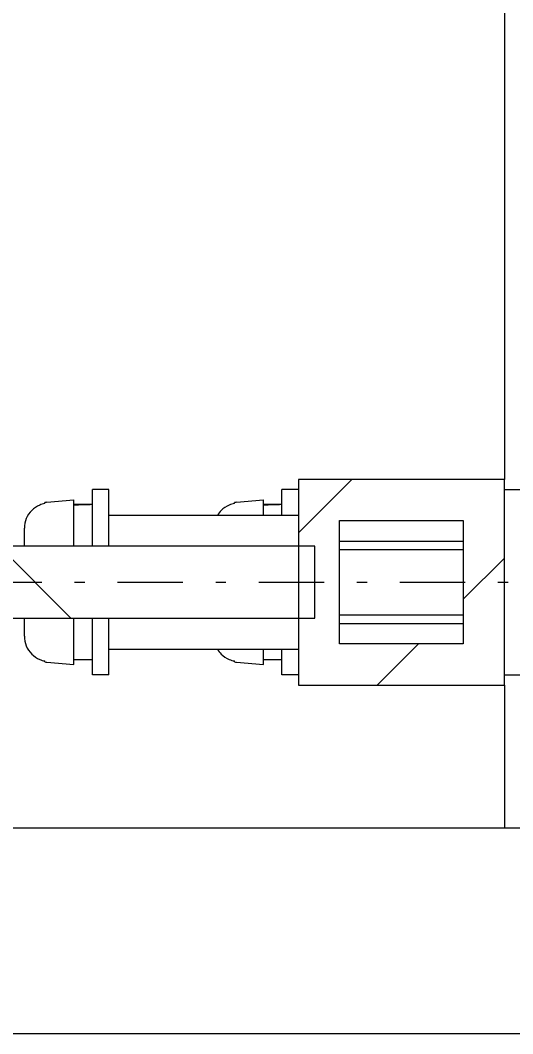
# Model space of a CAD drawing. Header units: millimetres. Extents: x 651 to 8859, y -354 to 894.
# Drawn here: x 2399.42 to 2404.2, y 89.32 to 99.17 of the extents above; entities that cross this region are included whole.
import ezdxf
from ezdxf import colors
from ezdxf.entities.mleader import LeaderData, LeaderLine
from ezdxf.math import Vec2, Vec3

# ---------------------------------------------------------------- set-up
doc = ezdxf.new("R2010")
doc.units = ezdxf.units.MM
doc.linetypes.add('DASHDOT2', pattern=[12.7, 6.35, -3.175, 0, -3.175])
doc.layers.get('0').update_dxf_attribs({"lineweight": 18})
for name, color, linetype, lineweight in [('cienka', 7, 'Continuous', 9), ('Kreskowanie (ISO)', 7, 'Continuous', 9), ('Widoczne (ISO)', 7, 'Continuous', 18), ('Widoczne wąskie (ISO)', 7, 'Continuous', 9)]:
    doc.layers.add(name, color=color, linetype=linetype, lineweight=lineweight)
doc.styles.get("Standard").update_dxf_attribs({"font": 'tahoma.ttf'})

# ---------------------------------------------------------------- blocks, each defined once
blk = doc.blocks.new('*U143')
at = {"layer": 'Widoczne wąskie (ISO)', "color": 0, "linetype": 'DASHDOT2', "ltscale": 0.1, "transparency": 16777216}
blk.add_line((-6.076526482410827, 0), (5.099999999999909, 0), dxfattribs=at)
blk = doc.blocks.new('_Dot')
at = {"color": 0, "linetype": 'ByBlock', "lineweight": -2}
blk.add_line((-0.5, 0), (-1, 0), dxfattribs=at)
at = {"color": 0, "linetype": 'ByBlock', "const_width": 0.5}
blk.add_lwpolyline([(-0.25, 0, 1), (0.25, 0, 1)], format="xyb", close=True, dxfattribs=at)

msp = doc.modelspace()

# ---------------------------------------------------------------- hatches: boundary and pattern name
at = {"layer": 'Kreskowanie (ISO)'}
h = msp.add_hatch(dxfattribs=at)
h.set_pattern_fill('ANSI31', color=256, scale=0.5, style=0)
h.set_pattern_definition([(45, (0, 0), (-1.122532015133644, 1.122532015133644), [])])
h.paths.add_polyline_path([(2402.115096120086, 92.70877648464483), (2404.115096120086, 92.70877648464483), (2404.115096120086, 94.70877648464477), (2402.115096120086, 94.70877648464477), (2402.115096120086, 94.05877648464474), (2402.115096120086, 94.02517648464482), (2402.115096120086, 93.70877648464477), (2402.115096120086, 93.39237648464467), (2402.115096120086, 93.35877648464475)])
h.paths.add_polyline_path([(2402.515096120083, 94.3087764846477), (2403.71509612009, 94.3087764846477), (2403.71509612009, 93.10877648464196), (2402.515096120083, 93.10877648464196)], flags=0)
h = msp.add_hatch(dxfattribs=at)
h.set_pattern_fill('ANSI31', color=256, scale=25.4, angle=90.00021045915, style=0)
h.set_pattern_definition([(135.00021045915, (1761.615354737864, -521.099567080486), (-2.245055783671479, -2.245072276832807), [])])
h.paths.add_polyline_path([(2402.2754076641, 93.35877648464475), (2402.2754076641, 93.39237648464479), (2402.2754076641, 93.45877648464477), (2402.2754076641, 93.95877648464477), (2402.2754076641, 94.02517648464482), (2402.2754076641, 94.05877648464474), (2402.115096120086, 94.05877648464474), (2398.475407663043, 94.05877648464474), (2398.475407663043, 93.35877648464475), (2402.115096120086, 93.35877648464475)])

# ---------------------------------------------------------------- linework, layer by layer
at = {"layer": 'Widoczne (ISO)'}
for p, q in [((2404.115096120086, 101.0806096671437), (2404.115096120086, 94.70877648463494)), ((2404.115096120086, 94.70877648464483), (2402.115096120086, 94.70877648464483)), ((2402.115096120086, 94.70877648464483), (2402.115096120086, 92.70877648464483)), ((2404.115096120086, 92.70877648464483), (2404.115096120086, 94.70877648464483)), ((2400.115407664101, 94.05877648464366), (2400.115407664101, 94.6087764846435)), ((2400.2754076641, 94.6087764846435), (2400.115407664101, 94.6087764846435)), ((2400.2754076641, 94.35877648464356), (2400.2754076641, 94.6087764846435)), ((2401.955096120087, 94.35877648463457), (2401.955096120087, 94.6087764846344)), ((2402.115096120086, 94.6087764846344), (2401.955096120087, 94.6087764846344)), ((2404.115096120086, 94.6087764846435), (2404.275096120086, 94.6087764846435)), ((2399.6554076641, 94.47415564395834), (2399.6554076641, 94.48350563571086)), ((2399.674490285841, 94.4859491719289), (2399.935407664101, 94.50877648464348)), ((2399.935407664101, 94.05877648464366), (2399.935407664101, 94.50877648464348)), ((2400.016498477, 94.46377648464352), (2399.935407664101, 94.46377648464352)), ((2401.495096120087, 94.47415564394925), (2401.495096120087, 94.48350563570176)), ((2401.514178741827, 94.4859491719198), (2401.775096120086, 94.50877648463438)), ((2401.775096120086, 94.35877648463457), (2401.775096120086, 94.50877648463438)), ((2401.856186932986, 94.46377648463442), (2401.775096120086, 94.46377648463442)), ((2402.115096120086, 94.35877648464395), (2400.2754076641, 94.35877648464395)), ((2400.2754076641, 94.05877648464406), (2400.2754076641, 94.35877648464395)), ((2402.515096120083, 94.30877648464775), (2403.71509612009, 94.30877648464775)), ((2402.515096120083, 93.10877648464196), (2402.515096120083, 94.30877648464775)), ((2403.71509612009, 94.30877648464775), (2403.71509612009, 93.10877648464196)), ((2399.455407664101, 94.0587764846436), (2399.455407664101, 94.2333110402954)), ((2402.515096120083, 94.1087764846435), (2403.71509612009, 94.1087764846435)), ((2402.2754076641, 94.05877648464474), (2398.475407663043, 94.05877648464474)), ((2402.2754076641, 93.35877648464475), (2402.2754076641, 94.05877648464474)), ((2398.475407663043, 93.35877648464475), (2402.2754076641, 93.35877648464475)), ((2399.455407664101, 93.18424192899164), (2399.455407664101, 93.35877648464356)), ((2399.935407664101, 92.90877648464351), (2399.935407664101, 93.35877648464367)), ((2400.115407664101, 92.80877648464349), (2400.115407664101, 93.35877648464367)), ((2400.2754076641, 93.05877648464406), (2400.2754076641, 93.35877648464412)), ((2402.515096120083, 93.30877648464349), (2403.71509612009, 93.30877648464349)), ((2403.71509612009, 93.10877648464196), (2402.515096120083, 93.10877648464196)), ((2400.2754076641, 93.05877648464394), (2402.115096120086, 93.05877648464394)), ((2400.2754076641, 92.80877648464349), (2400.2754076641, 93.05877648464366)), ((2401.775096120086, 92.90877648463442), (2401.775096120086, 93.05877648463456)), ((2401.955096120087, 92.8087764846344), (2401.955096120087, 93.05877648463468)), ((2399.6554076641, 92.93404733357613), (2399.6554076641, 92.94339732532865)), ((2399.674490285841, 92.9316037973581), (2399.935407664101, 92.90877648464351)), ((2400.115407664101, 92.95377648464347), (2399.935407664101, 92.95377648464347)), ((2401.495096120087, 92.93404733356704), (2401.495096120087, 92.94339732531955)), ((2401.514178741827, 92.931603797349), (2401.775096120086, 92.90877648463442)), ((2401.955096120087, 92.95377648463437), (2401.775096120086, 92.95377648463437)), ((2400.2754076641, 92.80877648464349), (2400.115407664101, 92.80877648464349)), ((2402.115096120086, 92.8087764846344), (2401.955096120087, 92.8087764846344)), ((2404.115096120086, 92.80877648464349), (2404.275096120086, 92.80877648464349)), ((2402.115096120086, 92.70877648464483), (2404.115096120086, 92.70877648464483)), ((2404.115096120086, 92.70877648463494), (2404.115096120086, 91.32060966714852)), ((2398.076096118676, 91.32060966714891), (2433.712096120085, 91.32060966714897)), ((2433.712096120085, 89.32060966714874), (2398.076096118676, 89.32060966714863))]:
    msp.add_line(p, q, dxfattribs=at)
for centre, start, end in [((2399.6954076641, 94.24686244438692), 94.99999999994749, 99.59406822685165), ((2401.535096120087, 94.24686244437783), 94.99999999994749, 99.59406822685165), ((2399.6954076641, 93.17069052490007), 260.4059317731483, 265.0000000000525), ((2401.535096120087, 93.17069052489097), 260.4059317731483, 265.0000000000525)]:
    msp.add_arc(centre, 0.24, start, end, dxfattribs=at)
for centre, major_axis, ratio, start_param, end_param in [((2400.016498477, 93.70877648464347), (2.074345451688238, -1.94496255828408e-13), 0.3639702342662028, 1.523096120857317, 1.609898531745637), ((2400.214316851201, 93.70877648464347), (2.07434545168823, -1.944962558284081e-13), 0.3639702342662041, 1.618496532731963, 1.705661267850417), ((2401.856186932986, 93.70877648463437), (2.074345451688242, -1.893045862654261e-13), 0.363970234266202, 1.523096120857316, 1.609898531745636), ((2402.054005307187, 93.70877648463437), (2.074345451688234, -1.893045862654261e-13), 0.3639702342662034, 1.618496532731928, 1.705661267850382)]:
    msp.add_ellipse(centre, major_axis=major_axis, ratio=ratio, start_param=start_param, end_param=end_param, dxfattribs=at)
for points, knots in [([(2399.6554076641, 94.47415564395834), (2399.637401892423, 94.47107493279935), (2399.619544351097, 94.46571999566197), (2399.576682538285, 94.44785287732532), (2399.547175176533, 94.42796209537784), (2399.505175104008, 94.38563831268556), (2399.485352772906, 94.35562760967059), (2399.462401619319, 94.29969880546105), (2399.455407664101, 94.26379404302128), (2399.455407664101, 94.2333110402954)], [0.01903559436072406, 0.01903559436072406, 0.01903559436072406, 0.01903559436072406, 0.04420880218614621, 0.04420880218614621, 0.08869067356617308, 0.08869067356617308, 0.1336484159776982, 0.1336484159776982, 0.179372920066474, 0.179372920066474, 0.179372920066474, 0.179372920066474]), ([(2401.495096120087, 94.47415564394925), (2401.47709034841, 94.47107493279026), (2401.459232807083, 94.46571999565288), (2401.416370994271, 94.44785287731622), (2401.386863632518, 94.42796209536874), (2401.352573112246, 94.39340728531391), (2401.339690537902, 94.37638108544172), (2401.32915792178, 94.35865321104029)], [0.01903559436072403, 0.01903559436072403, 0.01903559436072403, 0.01903559436072403, 0.04420880218614621, 0.04420880218614621, 0.08869067356617305, 0.08869067356617305, 0.1172308401362125, 0.1172308401362125, 0.1172308401362125, 0.1172308401362125]), ([(2399.455407664101, 93.18424192899164), (2399.455407664101, 93.15375892626571), (2399.462401619319, 93.11785416382594), (2399.485352772906, 93.0619253596164), (2399.505175104008, 93.03191465660149), (2399.547175176533, 92.98959087390921), (2399.576682538285, 92.96970009196167), (2399.619544351097, 92.95183297362502), (2399.637401892423, 92.94647803648758), (2399.6554076641, 92.94339732532865)], [0.5426168909670848, 0.5426168909670848, 0.5426168909670848, 0.5426168909670848, 0.5883413950558605, 0.5883413950558605, 0.6332991374673856, 0.6332991374673856, 0.6777810088474124, 0.6777810088474124, 0.7029542166728346, 0.7029542166728346, 0.7029542166728346, 0.7029542166728346]), ([(2401.32915792178, 93.05889975822868), (2401.339690537902, 93.04117188382725), (2401.352573112246, 93.024145683955), (2401.386863632518, 92.98959087390011), (2401.416370994271, 92.96970009195257), (2401.459232807083, 92.95183297361592), (2401.47709034841, 92.94647803647848), (2401.495096120087, 92.94339732531955)], [0.6047589708972968, 0.6047589708972968, 0.6047589708972968, 0.6047589708972968, 0.6332991374673856, 0.6332991374673856, 0.6777810088474124, 0.6777810088474124, 0.7029542166728346, 0.7029542166728346, 0.7029542166728346, 0.7029542166728346])]:
    msp.add_open_spline(points, degree=3, knots=knots, dxfattribs=at)
at = {"layer": 'Widoczne wąskie (ISO)'}
for p, q in [((2403.71509612009, 94.02517648464357), (2402.515096120083, 94.02517648464357)), ((2402.515096120083, 93.39237648464353), (2403.71509612009, 93.39237648464353))]:
    msp.add_line(p, q, dxfattribs=at)

# ---------------------------------------------------------------- block references
at = {"layer": 'Widoczne wąskie (ISO)', "linetype": 'DASHDOT2', "ltscale": 0.1}
msp.add_blockref('*U143', (2405.066240360254, 93.70877648464348), dxfattribs=at)

# ---------------------------------------------------------------- leaders
at = {"layer": 'cienka'}
ml = msp.add_multileader_mtext('Standard', dxfattribs=at)
ml.set_content('34', color=256)
ml.set_leader_properties()
ml.set_arrow_properties(name='DOT')
ml.build(insert=Vec2(0, 0))
ml.multileader.update_dxf_attribs({"has_dogleg": 0, "text_left_attachment_type": 5, "text_right_attachment_type": 6, "text_top_attachment_type": 10, "dogleg_length": 0, "arrow_head_size": 1})
ctx = ml.context
ctx.base_point, ctx.char_height, ctx.arrow_head_size, ctx.landing_gap_size, ctx.plane_origin = Vec3(2452.526083213903, 101.1135876306962), 5, 1, 0, Vec3(2454.026615473043, 73.51101159135442)
ctx.left_attachment, ctx.right_attachment, ctx.bottom_attachment = 5, 6, 10
notes = []
notes.append((ctx, [(1, (1, 1, 0), (2452.526083213903, 101.1135876306962), (1, 0), 0, [(0, [(2396.985058395134, 82.59296851944717)], 0, [])])]))
ctx.mtext.insert, ctx.mtext.flow_direction = Vec3(2452.526083213903, 107.217684339897), 5
for ctx, leaders in notes:
    for number, flags, end, landing, length, lines in leaders:
        leader = LeaderData()
        leader.index, (leader.has_last_leader_line, leader.has_dogleg_vector, leader.attachment_direction) = number, flags
        leader.last_leader_point, leader.dogleg_vector, leader.dogleg_length = Vec3(end), Vec3(landing), length
        for number, points, colour, breaks in lines:
            line = LeaderLine()
            line.index, line.vertices, line.color, line.breaks = number, Vec3.list(points), colors.encode_raw_color(colour), breaks
            leader.lines.append(line)
        ctx.leaders.append(leader)

doc.saveas('drawing.dxf')
